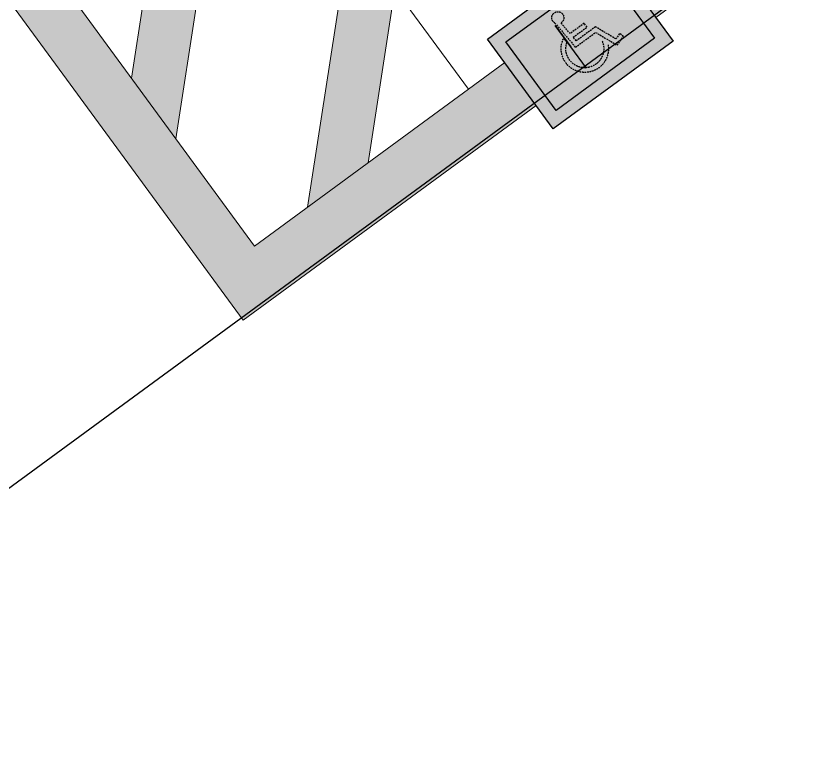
# Model space of a CAD drawing. Header units: millimetres. Extents: x 75184266 to 76346726, y -35077925 to -33679385.
# Drawn here: x 75335411 to 75338427, y -34598902 to -34596105 of the extents above; entities that cross this region are included whole.
import ezdxf

# ---------------------------------------------------------------- set-up
doc = ezdxf.new("R2010")
doc.units = ezdxf.units.MM
doc.header["$LTSCALE"] = 50
doc.header["$MEASUREMENT"] = 0
doc.linetypes.add('XR-지하3층$0$HIDDEN2', pattern=[0.1875, 0.125, -0.0625])
for name, color, linetype in [('XR-지하3층$0$1HIDDEN2', 1, 'XR-지하3층$0$HIDDEN2'), ('XR-지하3층$0$5', 5, 'CONTINUOUS'), ('XR-지하3층$0$hat', 8, 'CONTINUOUS'), ('XR-지하3층$0$장애인', 11, 'CONTINUOUS')]:
    doc.layers.add(name, color=color, linetype=linetype)
doc.layers.add('건축', color=8, linetype='CONTINUOUS', plot=False)

# ---------------------------------------------------------------- blocks, each defined once
blk = doc.blocks.new('XR-지하3층$0$장애인 주차')
at = {"layer": 'XR-지하3층$0$5', "ltscale": 4}
h = blk.add_hatch(color=7, dxfattribs=at)
h.dxf.hatch_style = 1
h.paths.add_polyline_path([(3842, -695.1), (4402, -695.1), (4402, -1115.1), (3842, -1115.1)])
h.paths.add_polyline_path([(3892, -1065.1), (4352, -1065.1), (4352, -745.1), (3892, -745.1)], flags=16)
h.paths.add_polyline_path([(3982.2, -989.9), (3988.1, -973.1), (4011.2, -981.2), (4046.3, -898.3), (4135.9, -898.3), (4137.1, -880.6), (4072.3, -880.6), (4072.3, -862.9), (4138.4, -862.9), (4142.2, -809.8, -3.72247), (4161, -796.7), (4152.4, -916.1), (4058.1, -916.1), (4021, -1003.5)], flags=0)
h = blk.add_hatch(color=256, dxfattribs=at)
h.dxf.hatch_style = 1
h.paths.add_polyline_path([(4352, -1065.1), (4352, -745.1), (3892, -745.1), (3892, -1065.1)])
at = {"layer": 'XR-지하3층$0$hat'}
h = blk.add_hatch(color=7, dxfattribs=at)
edge = h.paths.add_edge_path()
edge.add_line((4161, -796.7), (4152.4, -916.1))
edge.add_line((4152.4, -916.1), (4058.1, -916.1))
edge.add_line((4058.1, -916.1), (4021, -1003.5))
edge.add_line((4021, -1003.5), (3982.2, -989.9))
edge.add_line((3982.2, -989.9), (3988.1, -973.1))
edge.add_line((3988.1, -973.1), (4011.2, -981.2))
edge.add_line((4011.2, -981.2), (4046.3, -898.3))
edge.add_line((4046.3, -898.3), (4135.9, -898.3))
edge.add_line((4135.9, -898.3), (4137.1, -880.6))
edge.add_line((4137.1, -880.6), (4072.3, -880.6))
edge.add_line((4072.3, -880.6), (4072.3, -862.9))
edge.add_line((4072.3, -862.9), (4138.4, -862.9))
edge.add_line((4138.4, -862.9), (4142.2, -809.8))
edge.add_arc((4140.3, -787.1), 22.8, -24.8827, 274.9698, ccw=False)
edge = h.paths.add_edge_path()
edge.add_line((4047.7, -981.5), (4057.8, -957.6))
edge.add_arc((4127.5, -941.6), 71.5, 192.8781, 416.1688)
edge.add_line((4167.3, -882.3), (4168.7, -862.5))
edge.add_arc((4127.5, -941.6), 89.2, 206.535, 422.4866, ccw=False)
at = {"layer": 'XR-지하3층$0$장애인', "lineweight": 5, "true_color": 0xffffff}
blk.add_hatch(color=7, dxfattribs=at).paths.add_polyline_path([(2472, 3994.9), (2472, -1005.1), (3842, -1005.1), (3842, -805.1), (2672, -805.1), (2672, 3794.9), (5572, 3794.9), (5572, -805.1), (4402, -805.1), (4402, -1005.1), (5772, -1005.1), (5772, 3994.9)])
h = blk.add_hatch(color=7, dxfattribs=at)
h.paths.add_polyline_path([(5572, 2794.9), (5572, 3077.8), (4854.8, 3794.9), (4572, 3794.9)])
h.paths.add_polyline_path([(4572, 3044.9), (4572, 2762.1), (5572, 1762.1), (5572, 2044.9)])
h.paths.add_polyline_path([(4572, 2012.1), (4572, 1729.2), (5572, 729.2), (5572, 1012.1)])
h.paths.add_polyline_path([(5572, -303.6), (5572, -20.8), (4572, 979.2), (4572, 696.4)])
h.paths.add_polyline_path([(4572, -53.6), (4572, -336.5), (5040.6, -805.1), (5323.4, -805.1)])
at = {"layer": 'XR-지하3층$0$1HIDDEN2', "color": 11}
for points in [[(4161, -796.7), (4152.4, -916.1), (4058.1, -916.1), (4021, -1003.5), (3982.2, -989.9), (3988.1, -973.1), (4011.2, -981.2), (4046.3, -898.3), (4135.9, -898.3), (4137.1, -880.6), (4072.3, -880.6), (4072.3, -862.9), (4138.4, -862.9), (4142.2, -809.8)], [(4167.3, -882.3), (4168.7, -862.5)]]:
    blk.add_lwpolyline(points, dxfattribs=at)
for centre, radius, start, end in [((4140.3, -787.1), 22.8, 335.1173, 274.9698), ((4127.5, -941.6), 89.2, 206.535, 62.4866), ((4127.5, -941.6), 71.5, 192.8781, 56.1688)]:
    blk.add_arc(centre, radius, start, end, dxfattribs=at)
at = {"layer": 'XR-지하3층$0$5', "lineweight": 5}
for p, q in [((4572, 3794.9), (4572, -805.1)), ((5572, -20.8), (4572, 979.2)), ((5572, -303.6), (4572, 696.4)), ((5323.4, -805.1), (4572, -53.6)), ((5040.6, -805.1), (4572, -336.5))]:
    blk.add_line(p, q, dxfattribs=at)
at = {"layer": 'XR-지하3층$0$5', "ltscale": 4}
for p, q in [((4165.3, -1004.6), (4165.3, -804.6)), ((4165.3, -804.6), (4165.3, -904.6))]:
    blk.add_line(p, q, dxfattribs=at)
at = {"layer": 'XR-지하3층$0$5', "lineweight": 5}
for points in [[(3842, -1005.1), (2472, -1005.1), (2472, 3994.9), (5772, 3994.9), (5772, -1005.1), (4402, -1005.1)], [(3842, -805.1), (2672, -805.1), (2672, 3794.9), (5572, 3794.9), (5572, -805.1), (4402, -805.1)]]:
    blk.add_lwpolyline(points, dxfattribs=at)
at = {"layer": 'XR-지하3층$0$5', "ltscale": 4}
for points in [[(3842, -695.1), (3842, -1115.1), (4402, -1115.1), (4402, -695.1)], [(3892, -745.1), (3892, -1065.1), (4352, -1065.1), (4352, -745.1)]]:
    blk.add_lwpolyline(points, close=True, dxfattribs=at)

msp = doc.modelspace()

# ---------------------------------------------------------------- linework, layer by layer
at = {"layer": '건축'}
msp.add_line((75346016.6, -34590090.9), (75333997.7, -34598902.5), dxfattribs=at)

# ---------------------------------------------------------------- block references
at = {"layer": '건축', "xscale": -1, "rotation": 36.24693489493007}
msp.add_blockref('XR-지하3층$0$장애인 주차', (75340327.7, -34593028.4), dxfattribs=at)

doc.saveas('drawing.dxf')
